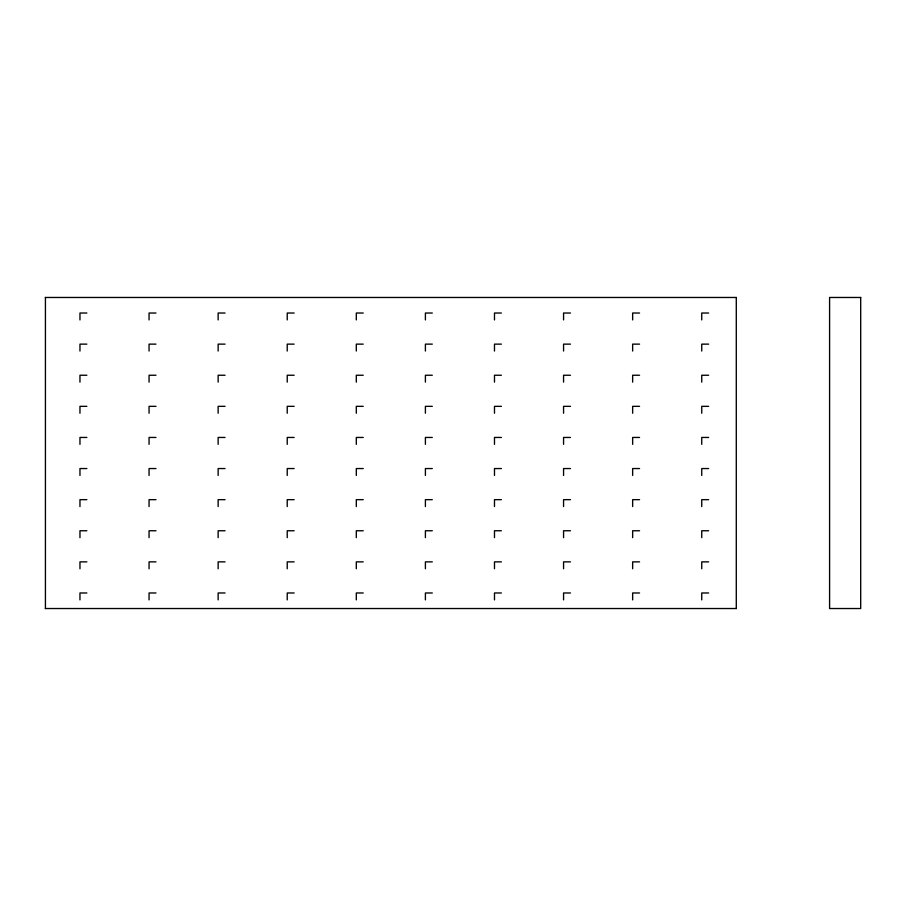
<?xml version="1.0" encoding="UTF-8"?>
<svg xmlns="http://www.w3.org/2000/svg" width="906" height="906" viewBox="0 0 906 906"><rect width="100%" height="100%" fill="white"/><g stroke="black" fill="none" stroke-linecap="round" stroke-linejoin="round"><path stroke-width="1.36" d="M45.311 297.474L736.397 297.474M86.874 313.023L79.966 313.023L79.966 319.931M155.968 313.023L149.06 313.023L149.06 319.931M225.05 313.023L218.142 313.023L218.142 319.931M294.133 313.023L287.225 313.023L287.225 319.931M363.215 313.023L356.307 313.023L356.307 319.931M432.309 313.023L425.401 313.023L425.401 319.931M501.392 313.023L494.483 313.023L494.483 319.931M570.474 313.023L563.566 313.023L563.566 319.931M639.557 313.023L632.648 313.023L632.648 319.931M708.651 313.023L701.742 313.023L701.742 319.931M86.874 344.133L79.966 344.133L79.966 351.041M155.968 344.133L149.06 344.133L149.06 351.041M225.05 344.133L218.142 344.133L218.142 351.041M294.133 344.133L287.225 344.133L287.225 351.041M363.215 344.133L356.307 344.133L356.307 351.041M432.309 344.133L425.401 344.133L425.401 351.041M501.392 344.133L494.483 344.133L494.483 351.041M570.474 344.133L563.566 344.133L563.566 351.041M639.557 344.133L632.648 344.133L632.648 351.041M708.651 344.133L701.742 344.133L701.742 351.041M86.874 375.243L79.966 375.243L79.966 382.151M155.968 375.243L149.06 375.243L149.06 382.151M225.05 375.243L218.142 375.243L218.142 382.151M294.133 375.243L287.225 375.243L287.225 382.151M363.215 375.243L356.307 375.243L356.307 382.151M432.309 375.243L425.401 375.243L425.401 382.151M501.392 375.243L494.483 375.243L494.483 382.151M570.474 375.243L563.566 375.243L563.566 382.151M639.557 375.243L632.648 375.243L632.648 382.151M708.651 375.243L701.742 375.243L701.742 382.151M86.874 406.341L79.966 406.341L79.966 413.249M155.968 406.341L149.06 406.341L149.06 413.249M225.05 406.341L218.142 406.341L218.142 413.249M294.133 406.341L287.225 406.341L287.225 413.249M363.215 406.341L356.307 406.341L356.307 413.249M432.309 406.341L425.401 406.341L425.401 413.249M501.392 406.341L494.483 406.341L494.483 413.249M570.474 406.341L563.566 406.341L563.566 413.249M639.557 406.341L632.648 406.341L632.648 413.249M708.651 406.341L701.742 406.341L701.742 413.249M86.874 437.451L79.966 437.451L79.966 444.359M155.968 437.451L149.06 437.451L149.06 444.359M225.05 437.451L218.142 437.451L218.142 444.359M294.133 437.451L287.225 437.451L287.225 444.359M363.215 437.451L356.307 437.451L356.307 444.359M432.309 437.451L425.401 437.451L425.401 444.359M501.392 437.451L494.483 437.451L494.483 444.359M570.474 437.451L563.566 437.451L563.566 444.359M639.557 437.451L632.648 437.451L632.648 444.359M708.651 437.451L701.742 437.451L701.742 444.359M86.874 468.549L79.966 468.549L79.966 475.457M155.968 468.549L149.06 468.549L149.06 475.457M225.05 468.549L218.142 468.549L218.142 475.457M294.133 468.549L287.225 468.549L287.225 475.457M363.215 468.549L356.307 468.549L356.307 475.457M432.309 468.549L425.401 468.549L425.401 475.457M501.392 468.549L494.483 468.549L494.483 475.457M570.474 468.549L563.566 468.549L563.566 475.457M639.557 468.549L632.648 468.549L632.648 475.457M708.651 468.549L701.742 468.549L701.742 475.457M86.874 499.659L79.966 499.659L79.966 506.567M155.968 499.659L149.06 499.659L149.06 506.567M225.05 499.659L218.142 499.659L218.142 506.567M294.133 499.659L287.225 499.659L287.225 506.567M363.215 499.659L356.307 499.659L356.307 506.567M432.309 499.659L425.401 499.659L425.401 506.567M501.392 499.659L494.483 499.659L494.483 506.567M570.474 499.659L563.566 499.659L563.566 506.567M639.557 499.659L632.648 499.659L632.648 506.567M708.651 499.659L701.742 499.659L701.742 506.567M86.874 530.757L79.966 530.757L79.966 537.666M155.968 530.757L149.06 530.757L149.06 537.666M225.05 530.757L218.142 530.757L218.142 537.666M294.133 530.757L287.225 530.757L287.225 537.666M363.215 530.757L356.307 530.757L356.307 537.666M432.309 530.757L425.401 530.757L425.401 537.666M501.392 530.757L494.483 530.757L494.483 537.666M570.474 530.757L563.566 530.757L563.566 537.666M639.557 530.757L632.648 530.757L632.648 537.666M708.651 530.757L701.742 530.757L701.742 537.666M86.874 561.867L79.966 561.867L79.966 568.775M155.968 561.867L149.06 561.867L149.06 568.775M225.05 561.867L218.142 561.867L218.142 568.775M294.133 561.867L287.225 561.867L287.225 568.775M363.215 561.867L356.307 561.867L356.307 568.775M432.309 561.867L425.401 561.867L425.401 568.775M501.392 561.867L494.483 561.867L494.483 568.775M570.474 561.867L563.566 561.867L563.566 568.775M639.557 561.867L632.648 561.867L632.648 568.775M708.651 561.867L701.742 561.867L701.742 568.775M86.874 592.977L79.966 592.977L79.966 599.885M155.968 592.977L149.06 592.977L149.06 599.885M225.05 592.977L218.142 592.977L218.142 599.885M294.133 592.977L287.225 592.977L287.225 599.885M363.215 592.977L356.307 592.977L356.307 599.885M432.309 592.977L425.401 592.977L425.401 599.885M501.392 592.977L494.483 592.977L494.483 599.885M570.474 592.977L563.566 592.977L563.566 599.885M639.557 592.977L632.648 592.977L632.648 599.885M708.651 592.977L701.742 592.977L701.742 599.885M45.311 608.526L736.397 608.526M736.284 297.474L736.284 608.526M45.425 297.474L45.425 608.526M860.7 297.474L829.59 297.474L829.59 608.526L860.7 608.526L860.7 297.474"/></g></svg>
